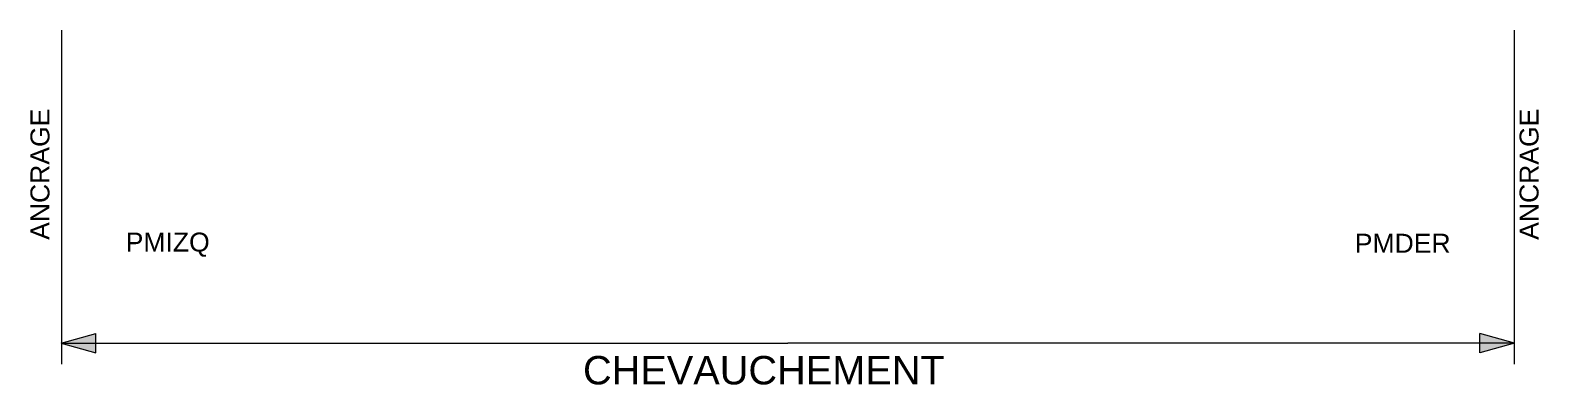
# Model space of a CAD drawing. Header units: inches. Extents: x -4 to 194, y -53 to -6.
import ezdxf
from ezdxf.enums import TextEntityAlignment as Align

# ---------------------------------------------------------------- set-up
doc = ezdxf.new("R2010")
doc.units = ezdxf.units.IN
doc.header["$MEASUREMENT"] = 0
doc.styles.add('arial', font='arial.ttf')

msp = doc.modelspace()

# ---------------------------------------------------------------- hatches: boundary and pattern name
h = msp.add_hatch(color=256)
h.paths.add_polyline_path([(-0.03, -47.24), (4.55, -48.5), (4.54, -47.22)])
h.paths.add_polyline_path([(-0.03, -47.24), (4.54, -47.22), (4.54, -45.95)])
h = msp.add_hatch(color=256)
h.paths.add_polyline_path([(191.22, -47.24), (186.64, -48.5), (186.65, -47.22)])
h.paths.add_polyline_path([(191.22, -47.24), (186.65, -47.22), (186.65, -45.95)])

# ---------------------------------------------------------------- linework, layer by layer
for p, q in [((0, -6.03), (0, -50)), ((191.19, -6.03), (191.19, -50)), ((-0.03, -47.24), (4.54, -45.95)), ((-0.03, -47.24), (95.59, -47.23)), ((-0.03, -47.24), (4.55, -48.5)), ((4.55, -48.5), (4.54, -45.95)), ((191.22, -47.24), (95.59, -47.23)), ((186.64, -48.5), (186.65, -45.95)), ((191.22, -47.24), (186.64, -48.5)), ((191.22, -47.24), (186.65, -45.95))]:
    msp.add_line(p, q)

# ---------------------------------------------------------------- texts
at = {"style": 'arial'}
for p in [(-2.82, -25), (193.14, -25)]:
    msp.add_attdef('ANCRAGE', text='', height=2.5, rotation=90, dxfattribs=at).set_placement(p, align=Align.MIDDLE_CENTER)
for tag, height, p in [('PMIZQ', 2.5, (13.99, -33.93)), ('PMDER', 2.5, (176.51, -34.08)), ('CHEVAUCHEMENT', 3.74, (92.44, -50.79))]:
    msp.add_attdef(tag, text='', height=height, dxfattribs=at).set_placement(p, align=Align.MIDDLE_CENTER)

doc.saveas('drawing.dxf')
